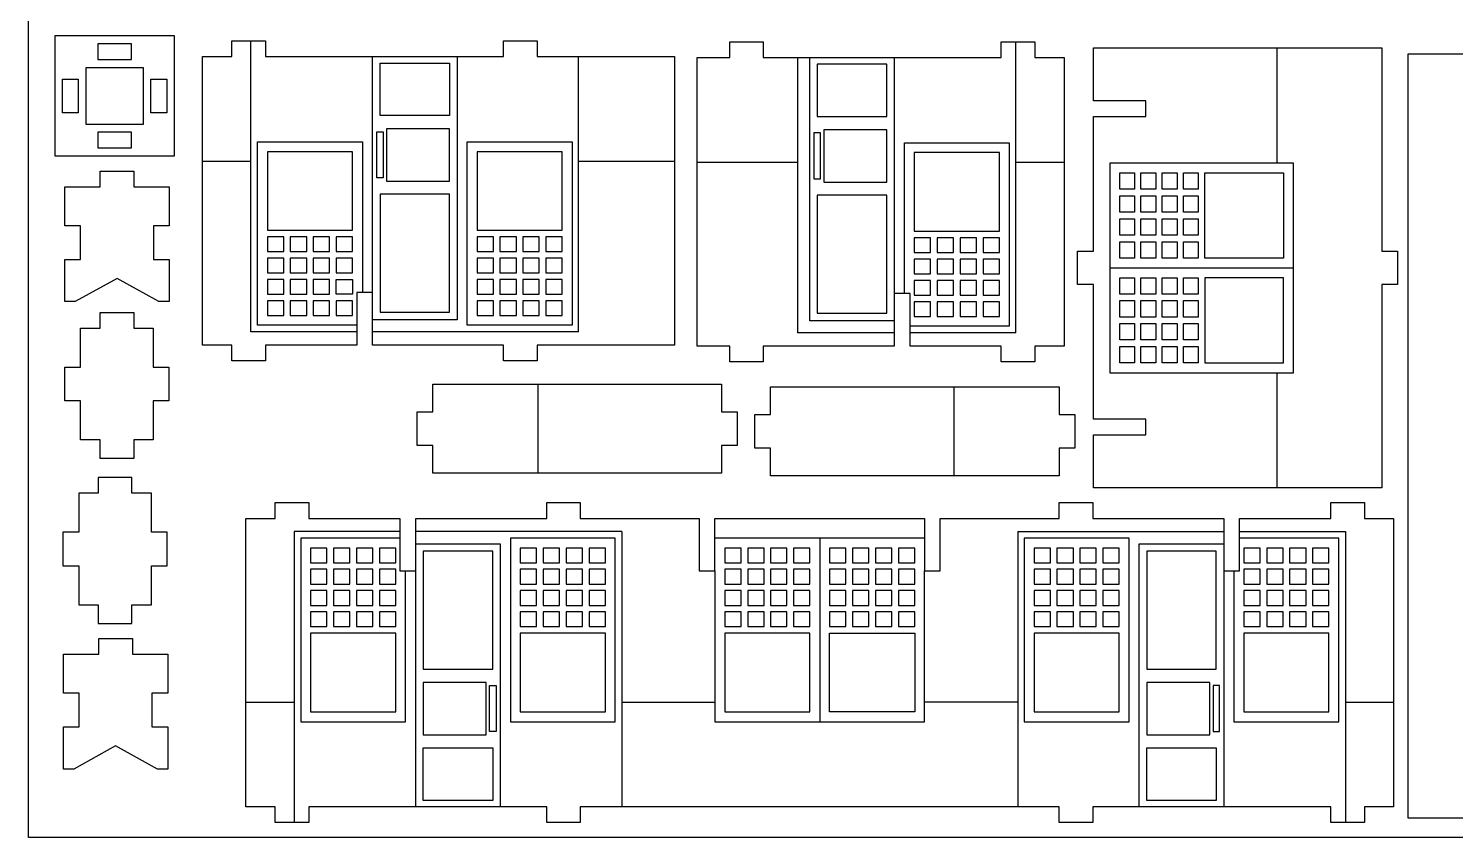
# Model space of a CAD drawing. Extents: x -20.4 to 71.3, y -7 to 58.8.
# Drawn here: x -20.44 to 24.98, y -7.05 to 18.7 of the extents above; entities that cross this region are included whole.
import ezdxf

# ---------------------------------------------------------------- set-up
doc = ezdxf.new("R2010")
doc.units = 0
doc.header["$MEASUREMENT"] = 0
doc.layers.get('0').update_dxf_attribs({"linetype": 'CONTINUOUS'})
doc.layers.add('ENGRAVING', color=1, linetype='CONTINUOUS')

msp = doc.modelspace()

# ---------------------------------------------------------------- linework, layer by layer
for points in [[(-20.443, -7.045), (-20.443, 58.781), (71.309, 58.781), (71.309, -7.045)], [(-19.61, 14.65), (-15.796, 14.65), (-15.796, 18.464), (-19.61, 18.464)], [(-17.169, 17.714), (-17.169, 18.214), (-18.237, 18.214), (-18.237, 17.714)], [(-14.901, 8.624), (-14.901, 14.469), (-14.901, 17.807), (-13.969, 17.807), (-13.969, 18.307), (-13.363, 18.307), (-12.901, 18.307), (-12.901, 17.807), (-9.495, 17.807), (-6.802, 17.807), (-5.324, 17.807), (-5.324, 18.307), (-4.256, 18.307), (-4.256, 17.807), (-2.934, 17.807), (0.118, 17.807), (0.118, 8.624), (-4.256, 8.624), (-4.256, 8.124), (-5.324, 8.124), (-5.324, 8.624), (-9.495, 8.624), (-9.495, 9.046), (-9.495, 9.433), (-9.495, 10.295), (-9.817, 10.295), (-9.995, 10.295), (-9.995, 9.255), (-9.995, 9.046), (-9.995, 8.624), (-12.901, 8.624), (-12.901, 8.124), (-13.969, 8.124), (-13.969, 8.624)], [(0.839, 8.594), (0.839, 14.439), (0.839, 17.777), (1.875, 17.777), (1.875, 18.277), (2.943, 18.277), (2.943, 17.777), (4.034, 17.777), (4.421, 17.777), (7.114, 17.777), (10.52, 17.777), (10.52, 18.277), (10.982, 18.277), (11.588, 18.277), (11.588, 17.777), (12.52, 17.777), (12.52, 14.439), (12.52, 8.594), (11.588, 8.594), (11.588, 8.094), (10.52, 8.094), (10.52, 8.594), (7.614, 8.594), (7.614, 9.016), (7.614, 9.224), (7.614, 10.265), (7.436, 10.265), (7.114, 10.265), (7.114, 9.402), (7.114, 9.016), (7.114, 8.594), (2.943, 8.594), (2.943, 8.094), (1.875, 8.094), (1.875, 8.594)], [(13.449, 4.079), (13.449, 5.767), (15.12, 5.767), (15.12, 6.267), (13.449, 6.267), (13.449, 10.549), (12.949, 10.549), (12.949, 11.617), (13.449, 11.617), (13.449, 15.899), (15.12, 15.899), (15.12, 16.399), (13.449, 16.399), (13.449, 18.086), (19.294, 18.086), (22.632, 18.086), (22.632, 11.617), (23.132, 11.617), (23.132, 10.549), (22.632, 10.549), (22.632, 4.079), (19.294, 4.079)], [(23.465, -6.432), (23.465, 17.893), (70.317, 17.893), (70.317, -6.432)], [(-18.61, 15.65), (-18.61, 17.464), (-16.796, 17.464), (-16.796, 15.65)], [(-19.36, 16.023), (-19.36, 17.091), (-18.86, 17.091), (-18.86, 16.023)], [(-16.546, 16.023), (-16.546, 17.091), (-16.046, 17.091), (-16.046, 16.023)], [(-18.237, 15.4), (-18.237, 14.9), (-17.169, 14.9), (-17.169, 15.4)], [(-12.842, 12.279), (-10.13, 12.279), (-10.13, 14.782), (-12.842, 14.782)], [(-6.167, 12.279), (-3.455, 12.279), (-3.455, 14.782), (-6.167, 14.782)], [(7.749, 12.249), (10.461, 12.249), (10.461, 14.752), (7.749, 14.752)], [(-19.284, 10.008), (-19.284, 11.351), (-18.784, 11.351), (-18.784, 12.419), (-19.284, 12.419), (-19.284, 13.665), (-18.161, 13.665), (-18.161, 14.165), (-17.093, 14.165), (-17.093, 13.665), (-15.97, 13.665), (-15.97, 12.419), (-16.47, 12.419), (-16.47, 11.351), (-15.97, 11.351), (-15.97, 10.008), (-16.292, 10.008), (-17.627, 10.744), (-18.962, 10.008)], [(14.288, 13.586), (14.288, 14.107), (14.757, 14.107), (14.757, 13.586)], [(14.966, 13.586), (14.966, 14.107), (15.435, 14.107), (15.435, 13.586)], [(15.644, 13.586), (15.644, 14.107), (16.113, 14.107), (16.113, 13.586)], [(16.322, 13.586), (16.322, 14.107), (16.791, 14.107), (16.791, 13.586)], [(17, 11.396), (17, 14.107), (19.503, 14.107), (19.503, 11.396)], [(14.288, 12.856), (14.288, 13.377), (14.757, 13.377), (14.757, 12.856)], [(14.966, 12.856), (14.966, 13.377), (15.435, 13.377), (15.435, 12.856)], [(15.644, 12.856), (15.644, 13.377), (16.113, 13.377), (16.113, 12.856)], [(16.322, 12.856), (16.322, 13.377), (16.791, 13.377), (16.791, 12.856)], [(14.288, 12.126), (14.288, 12.647), (14.757, 12.647), (14.757, 12.126)], [(14.966, 12.126), (14.966, 12.647), (15.435, 12.647), (15.435, 12.126)], [(15.644, 12.126), (15.644, 12.647), (16.113, 12.647), (16.113, 12.126)], [(16.322, 12.126), (16.322, 12.647), (16.791, 12.647), (16.791, 12.126)], [(-12.842, 11.601), (-12.32, 11.601), (-12.32, 12.071), (-12.842, 12.071)], [(-12.112, 11.601), (-11.59, 11.601), (-11.59, 12.071), (-12.112, 12.071)], [(-11.382, 11.601), (-10.86, 11.601), (-10.86, 12.071), (-11.382, 12.071)], [(-10.652, 11.601), (-10.13, 11.601), (-10.13, 12.071), (-10.652, 12.071)], [(-6.167, 11.601), (-5.645, 11.601), (-5.645, 12.071), (-6.167, 12.071)], [(-5.437, 11.601), (-4.915, 11.601), (-4.915, 12.071), (-5.437, 12.071)], [(-4.707, 12.071), (-4.707, 11.601), (-4.185, 11.601), (-4.185, 12.071)], [(-3.977, 11.601), (-3.455, 11.601), (-3.455, 12.071), (-3.977, 12.071)], [(7.749, 11.571), (8.271, 11.571), (8.271, 12.04), (7.749, 12.04)], [(8.479, 11.571), (9.001, 11.571), (9.001, 12.04), (8.479, 12.04)], [(9.209, 12.04), (9.209, 11.571), (9.731, 11.571), (9.731, 12.04)], [(10.461, 11.571), (10.461, 12.04), (9.939, 12.04), (9.939, 11.571)], [(14.288, 11.396), (14.288, 11.917), (14.757, 11.917), (14.757, 11.396)], [(14.966, 11.396), (14.966, 11.917), (15.435, 11.917), (15.435, 11.396)], [(15.644, 11.396), (15.644, 11.917), (16.113, 11.917), (16.113, 11.396)], [(16.322, 11.396), (16.322, 11.917), (16.791, 11.917), (16.791, 11.396)], [(-12.842, 10.923), (-12.32, 10.923), (-12.32, 11.393), (-12.842, 11.393)], [(-12.112, 10.923), (-11.59, 10.923), (-11.59, 11.393), (-12.112, 11.393)], [(-11.382, 10.923), (-10.86, 10.923), (-10.86, 11.393), (-11.382, 11.393)], [(-10.652, 10.923), (-10.13, 10.923), (-10.13, 11.393), (-10.652, 11.393)], [(-6.167, 11.393), (-6.167, 10.923), (-5.645, 10.923), (-5.645, 11.393)], [(-5.437, 10.923), (-4.915, 10.923), (-4.915, 11.393), (-5.437, 11.393)], [(-4.707, 10.923), (-4.185, 10.923), (-4.185, 11.393), (-4.707, 11.393)], [(-3.977, 10.923), (-3.455, 10.923), (-3.455, 11.393), (-3.977, 11.393)], [(7.749, 10.893), (8.271, 10.893), (8.271, 11.362), (7.749, 11.362)], [(8.479, 10.893), (9.001, 10.893), (9.001, 11.362), (8.479, 11.362)], [(9.209, 11.362), (9.209, 10.893), (9.731, 10.893), (9.731, 11.362)], [(9.939, 11.362), (9.939, 10.893), (10.461, 10.893), (10.461, 11.362)], [(-12.842, 10.245), (-12.32, 10.245), (-12.32, 10.715), (-12.842, 10.715)], [(-12.112, 10.245), (-11.59, 10.245), (-11.59, 10.715), (-12.112, 10.715)], [(-11.382, 10.245), (-10.86, 10.245), (-10.86, 10.715), (-11.382, 10.715)], [(-10.652, 10.245), (-10.652, 10.715), (-10.13, 10.715), (-10.13, 10.245)], [(-6.167, 10.245), (-5.645, 10.245), (-5.645, 10.715), (-6.167, 10.715)], [(-5.437, 10.245), (-4.915, 10.245), (-4.915, 10.715), (-5.437, 10.715)], [(-4.707, 10.245), (-4.185, 10.245), (-4.185, 10.715), (-4.707, 10.715)], [(-3.977, 10.715), (-3.977, 10.245), (-3.455, 10.245), (-3.455, 10.715)], [(7.749, 10.685), (7.749, 10.215), (8.271, 10.215), (8.271, 10.685)], [(8.479, 10.215), (9.001, 10.215), (9.001, 10.685), (8.479, 10.685)], [(9.209, 10.215), (9.731, 10.215), (9.731, 10.685), (9.209, 10.685)], [(9.939, 10.215), (10.461, 10.215), (10.461, 10.685), (9.939, 10.685)], [(14.288, 10.248), (14.288, 10.77), (14.757, 10.77), (14.757, 10.248)], [(14.966, 10.248), (14.966, 10.77), (15.435, 10.77), (15.435, 10.248)], [(15.644, 10.248), (15.644, 10.77), (16.113, 10.77), (16.113, 10.248)], [(16.322, 10.248), (16.322, 10.77), (16.791, 10.77), (16.791, 10.248)], [(17, 10.77), (17, 8.058), (19.503, 8.058), (19.503, 10.77)], [(-12.842, 9.567), (-12.32, 9.567), (-12.32, 10.037), (-12.842, 10.037)], [(-12.112, 9.567), (-11.59, 9.567), (-11.59, 10.037), (-12.112, 10.037)], [(-11.382, 9.567), (-10.86, 9.567), (-10.86, 10.037), (-11.382, 10.037)], [(-10.652, 9.567), (-10.13, 9.567), (-10.13, 10.037), (-10.652, 10.037)], [(-6.167, 9.567), (-5.645, 9.567), (-5.645, 10.037), (-6.167, 10.037)], [(-5.437, 9.567), (-4.915, 9.567), (-4.915, 10.037), (-5.437, 10.037)], [(-4.707, 9.567), (-4.185, 9.567), (-4.185, 10.037), (-4.707, 10.037)], [(-3.977, 9.567), (-3.455, 9.567), (-3.455, 10.037), (-3.977, 10.037)], [(7.749, 10.007), (7.749, 9.537), (8.271, 9.537), (8.271, 10.007)], [(8.479, 9.537), (9.001, 9.537), (9.001, 10.007), (8.479, 10.007)], [(9.209, 9.537), (9.731, 9.537), (9.731, 10.007), (9.209, 10.007)], [(9.939, 9.537), (10.461, 9.537), (10.461, 10.007), (9.939, 10.007)], [(14.288, 9.518), (14.288, 10.04), (14.757, 10.04), (14.757, 9.518)], [(14.966, 9.518), (14.966, 10.04), (15.435, 10.04), (15.435, 9.518)], [(15.644, 9.518), (15.644, 10.04), (16.113, 10.04), (16.113, 9.518)], [(16.322, 9.518), (16.322, 10.04), (16.791, 10.04), (16.791, 9.518)], [(-18.787, 5.606), (-18.787, 6.851), (-19.287, 6.851), (-19.287, 7.919), (-18.787, 7.919), (-18.787, 9.165), (-18.164, 9.165), (-18.164, 9.665), (-17.096, 9.665), (-17.096, 9.165), (-16.473, 9.165), (-16.473, 7.919), (-15.973, 7.919), (-15.973, 6.851), (-16.473, 6.851), (-16.473, 5.606), (-17.096, 5.606), (-17.096, 5.015), (-18.164, 5.015), (-18.164, 5.606)], [(14.288, 8.788), (14.288, 9.31), (14.757, 9.31), (14.757, 8.788)], [(14.966, 8.788), (14.966, 9.31), (15.435, 9.31), (15.435, 8.788)], [(15.644, 8.788), (15.644, 9.31), (16.113, 9.31), (16.113, 8.788)], [(16.322, 8.788), (16.322, 9.31), (16.791, 9.31), (16.791, 8.788)], [(14.288, 8.058), (14.288, 8.58), (14.757, 8.58), (14.757, 8.058)], [(14.966, 8.058), (14.966, 8.58), (15.435, 8.58), (15.435, 8.058)], [(15.644, 8.058), (15.644, 8.58), (16.113, 8.58), (16.113, 8.058)], [(16.322, 8.058), (16.322, 8.58), (16.791, 8.58), (16.791, 8.058)], [(-7.574, 4.549), (-7.574, 5.434), (-8.074, 5.434), (-8.074, 6.502), (-7.574, 6.502), (-7.574, 7.387), (-4.237, 7.387), (1.609, 7.387), (1.609, 6.502), (2.109, 6.502), (2.109, 5.434), (1.609, 5.434), (1.609, 4.549), (-4.237, 4.549)], [(3.174, 4.46), (3.174, 5.344), (2.674, 5.344), (2.674, 6.412), (3.174, 6.412), (3.174, 7.297), (9.02, 7.297), (12.357, 7.297), (12.357, 6.412), (12.857, 6.412), (12.857, 5.344), (12.357, 5.344), (12.357, 4.46), (9.02, 4.46)], [(-18.847, 0.356), (-18.224, 0.356), (-18.224, -0.235), (-17.156, -0.235), (-17.156, 0.356), (-16.533, 0.356), (-16.533, 1.601), (-16.033, 1.601), (-16.033, 2.669), (-16.533, 2.669), (-16.533, 3.915), (-17.156, 3.915), (-17.156, 4.415), (-18.224, 4.415), (-18.224, 3.915), (-18.847, 3.915), (-18.847, 2.669), (-19.347, 2.669), (-19.347, 1.601), (-18.847, 1.601)], [(-13.526, -6.072), (-13.526, -2.735), (-13.526, 3.111), (-12.594, 3.111), (-12.594, 3.611), (-11.526, 3.611), (-11.526, 3.111), (-8.62, 3.111), (-8.62, 2.689), (-8.62, 2.48), (-8.62, 1.439), (-8.442, 1.439), (-8.12, 1.439), (-8.12, 2.302), (-8.12, 2.689), (-8.12, 3.111), (-3.949, 3.111), (-3.949, 3.611), (-2.881, 3.611), (-2.881, 3.111), (0.904, 3.111), (0.904, 1.439), (1.404, 1.439), (1.404, 3.111), (8.079, 3.111), (8.079, 2.48), (8.079, 1.439), (8.579, 1.439), (8.579, 3.111), (12.363, 3.111), (12.363, 3.611), (13.431, 3.611), (13.431, 3.111), (17.603, 3.111), (17.603, 1.439), (17.925, 1.439), (18.103, 1.439), (18.103, 2.48), (18.103, 2.689), (18.103, 3.111), (21.008, 3.111), (21.008, 3.611), (22.076, 3.611), (22.076, 3.111), (23.008, 3.111), (23.008, -2.735), (23.008, -6.072), (22.076, -6.072), (22.076, -6.572), (21.471, -6.572), (21.008, -6.572), (21.008, -6.072), (17.603, -6.072), (14.909, -6.072), (13.431, -6.072), (13.431, -6.572), (12.363, -6.572), (12.363, -6.072), (11.041, -6.072), (-1.559, -6.072), (-2.881, -6.072), (-2.881, -6.572), (-3.949, -6.572), (-3.949, -6.072), (-5.427, -6.072), (-8.12, -6.072), (-11.526, -6.072), (-11.526, -6.572), (-11.988, -6.572), (-12.594, -6.572), (-12.594, -6.072)], [(-10.945, 2.167), (-11.467, 2.167), (-11.467, 1.698), (-10.945, 1.698)], [(-10.215, 1.698), (-10.215, 2.167), (-10.737, 2.167), (-10.737, 1.698)], [(-10.007, 1.698), (-9.485, 1.698), (-9.485, 2.167), (-10.007, 2.167)], [(-9.277, 1.698), (-8.755, 1.698), (-8.755, 2.167), (-9.277, 2.167)], [(-4.792, 2.167), (-4.792, 1.698), (-4.27, 1.698), (-4.27, 2.167)], [(-4.062, 2.167), (-4.062, 1.698), (-3.54, 1.698), (-3.54, 2.167)], [(-3.332, 1.698), (-2.81, 1.698), (-2.81, 2.167), (-3.332, 2.167)], [(-2.602, 1.698), (-2.08, 1.698), (-2.08, 2.167), (-2.602, 2.167)], [(1.716, 1.698), (2.238, 1.698), (2.238, 2.167), (1.716, 2.167)], [(2.447, 1.698), (2.968, 1.698), (2.968, 2.167), (2.447, 2.167)], [(3.177, 1.698), (3.698, 1.698), (3.698, 2.167), (3.177, 2.167)], [(3.907, 1.698), (4.428, 1.698), (4.428, 2.167), (3.907, 2.167)], [(5.054, 1.698), (5.575, 1.698), (5.575, 2.167), (5.054, 2.167)], [(5.784, 1.698), (6.306, 1.698), (6.306, 2.167), (5.784, 2.167)], [(6.514, 1.698), (7.036, 1.698), (7.036, 2.167), (6.514, 2.167)], [(7.244, 1.698), (7.766, 1.698), (7.766, 2.167), (7.244, 2.167)], [(11.562, 1.698), (12.084, 1.698), (12.084, 2.167), (11.562, 2.167)], [(12.292, 1.698), (12.814, 1.698), (12.814, 2.167), (12.292, 2.167)], [(13.023, 1.698), (13.544, 1.698), (13.544, 2.167), (13.023, 2.167)], [(13.753, 1.698), (14.274, 1.698), (14.274, 2.167), (13.753, 2.167)], [(18.237, 1.698), (18.759, 1.698), (18.759, 2.167), (18.237, 2.167)], [(18.967, 1.698), (19.489, 1.698), (19.489, 2.167), (18.967, 2.167)], [(19.698, 1.698), (20.219, 1.698), (20.219, 2.167), (19.698, 2.167)], [(20.428, 1.698), (20.949, 1.698), (20.949, 2.167), (20.428, 2.167)], [(-11.467, 1.02), (-10.945, 1.02), (-10.945, 1.489), (-11.467, 1.489)], [(-10.737, 1.02), (-10.215, 1.02), (-10.215, 1.489), (-10.737, 1.489)], [(-9.485, 1.02), (-9.485, 1.489), (-10.007, 1.489), (-10.007, 1.02)], [(-9.277, 1.02), (-8.755, 1.02), (-8.755, 1.489), (-9.277, 1.489)], [(-4.792, 1.02), (-4.27, 1.02), (-4.27, 1.489), (-4.792, 1.489)], [(-4.062, 1.02), (-3.54, 1.02), (-3.54, 1.489), (-4.062, 1.489)], [(-3.332, 1.02), (-2.81, 1.02), (-2.81, 1.489), (-3.332, 1.489)], [(-2.602, 1.02), (-2.08, 1.02), (-2.08, 1.489), (-2.602, 1.489)], [(1.716, 1.02), (2.238, 1.02), (2.238, 1.489), (1.716, 1.489)], [(2.447, 1.02), (2.968, 1.02), (2.968, 1.489), (2.447, 1.489)], [(3.177, 1.02), (3.698, 1.02), (3.698, 1.489), (3.177, 1.489)], [(3.907, 1.02), (4.428, 1.02), (4.428, 1.489), (3.907, 1.489)], [(5.054, 1.02), (5.575, 1.02), (5.575, 1.489), (5.054, 1.489)], [(5.784, 1.02), (6.306, 1.02), (6.306, 1.489), (5.784, 1.489)], [(6.514, 1.02), (7.036, 1.02), (7.036, 1.489), (6.514, 1.489)], [(7.244, 1.02), (7.766, 1.02), (7.766, 1.489), (7.244, 1.489)], [(11.562, 1.02), (12.084, 1.02), (12.084, 1.489), (11.562, 1.489)], [(12.292, 1.489), (12.292, 1.02), (12.814, 1.02), (12.814, 1.489)], [(13.023, 1.02), (13.544, 1.02), (13.544, 1.489), (13.023, 1.489)], [(13.753, 1.02), (14.274, 1.02), (14.274, 1.489), (13.753, 1.489)], [(18.237, 1.02), (18.759, 1.02), (18.759, 1.489), (18.237, 1.489)], [(18.967, 1.02), (19.489, 1.02), (19.489, 1.489), (18.967, 1.489)], [(19.698, 1.02), (20.219, 1.02), (20.219, 1.489), (19.698, 1.489)], [(20.428, 1.02), (20.949, 1.02), (20.949, 1.489), (20.428, 1.489)], [(-11.467, 0.342), (-10.945, 0.342), (-10.945, 0.811), (-11.467, 0.811)], [(-10.737, 0.342), (-10.215, 0.342), (-10.215, 0.811), (-10.737, 0.811)], [(-10.007, 0.811), (-10.007, 0.342), (-9.485, 0.342), (-9.485, 0.811)], [(-9.277, 0.811), (-9.277, 0.342), (-8.755, 0.342), (-8.755, 0.811)], [(-4.792, 0.342), (-4.27, 0.342), (-4.27, 0.811), (-4.792, 0.811)], [(-4.062, 0.342), (-3.54, 0.342), (-3.54, 0.811), (-4.062, 0.811)], [(-3.332, 0.811), (-3.332, 0.342), (-2.81, 0.342), (-2.81, 0.811)], [(-2.602, 0.342), (-2.08, 0.342), (-2.08, 0.811), (-2.602, 0.811)], [(1.716, 0.342), (2.238, 0.342), (2.238, 0.811), (1.716, 0.811)], [(2.447, 0.342), (2.968, 0.342), (2.968, 0.811), (2.447, 0.811)], [(3.177, 0.342), (3.698, 0.342), (3.698, 0.811), (3.177, 0.811)], [(3.907, 0.342), (4.428, 0.342), (4.428, 0.811), (3.907, 0.811)], [(5.054, 0.342), (5.575, 0.342), (5.575, 0.811), (5.054, 0.811)], [(5.784, 0.811), (5.784, 0.342), (6.306, 0.342), (6.306, 0.811)], [(6.514, 0.342), (7.036, 0.342), (7.036, 0.811), (6.514, 0.811)], [(7.244, 0.342), (7.766, 0.342), (7.766, 0.811), (7.244, 0.811)], [(11.562, 0.342), (12.084, 0.342), (12.084, 0.811), (11.562, 0.811)], [(12.292, 0.342), (12.814, 0.342), (12.814, 0.811), (12.292, 0.811)], [(13.023, 0.342), (13.544, 0.342), (13.544, 0.811), (13.023, 0.811)], [(13.753, 0.342), (14.274, 0.342), (14.274, 0.811), (13.753, 0.811)], [(18.237, 0.342), (18.759, 0.342), (18.759, 0.811), (18.237, 0.811)], [(19.489, 0.342), (19.489, 0.811), (18.967, 0.811), (18.967, 0.342)], [(19.698, 0.342), (20.219, 0.342), (20.219, 0.811), (19.698, 0.811)], [(20.428, 0.342), (20.949, 0.342), (20.949, 0.811), (20.428, 0.811)], [(-11.467, -0.336), (-10.945, -0.336), (-10.945, 0.133), (-11.467, 0.133)], [(-10.737, -0.336), (-10.215, -0.336), (-10.215, 0.133), (-10.737, 0.133)], [(-10.007, -0.336), (-9.485, -0.336), (-9.485, 0.133), (-10.007, 0.133)], [(-9.277, -0.336), (-8.755, -0.336), (-8.755, 0.133), (-9.277, 0.133)], [(-4.792, -0.336), (-4.27, -0.336), (-4.27, 0.133), (-4.792, 0.133)], [(-4.062, -0.336), (-3.54, -0.336), (-3.54, 0.133), (-4.062, 0.133)], [(-3.332, -0.336), (-2.81, -0.336), (-2.81, 0.133), (-3.332, 0.133)], [(-2.602, -0.336), (-2.08, -0.336), (-2.08, 0.133), (-2.602, 0.133)], [(1.716, -0.336), (2.238, -0.336), (2.238, 0.133), (1.716, 0.133)], [(2.447, -0.336), (2.968, -0.336), (2.968, 0.133), (2.447, 0.133)], [(3.177, -0.336), (3.698, -0.336), (3.698, 0.133), (3.177, 0.133)], [(3.907, -0.336), (4.428, -0.336), (4.428, 0.133), (3.907, 0.133)], [(5.054, -0.336), (5.575, -0.336), (5.575, 0.133), (5.054, 0.133)], [(5.784, -0.336), (6.306, -0.336), (6.306, 0.133), (5.784, 0.133)], [(6.514, -0.336), (7.036, -0.336), (7.036, 0.133), (6.514, 0.133)], [(7.244, -0.336), (7.766, -0.336), (7.766, 0.133), (7.244, 0.133)], [(11.562, -0.336), (12.084, -0.336), (12.084, 0.133), (11.562, 0.133)], [(12.292, -0.336), (12.814, -0.336), (12.814, 0.133), (12.292, 0.133)], [(13.023, -0.336), (13.544, -0.336), (13.544, 0.133), (13.023, 0.133)], [(13.753, -0.336), (14.274, -0.336), (14.274, 0.133), (13.753, 0.133)], [(18.237, -0.336), (18.759, -0.336), (18.759, 0.133), (18.237, 0.133)], [(18.967, -0.336), (19.489, -0.336), (19.489, 0.133), (18.967, 0.133)], [(20.219, -0.336), (20.219, 0.133), (19.698, 0.133), (19.698, -0.336)], [(20.428, -0.336), (20.949, -0.336), (20.949, 0.133), (20.428, 0.133)], [(-19.328, -4.867), (-19.328, -3.524), (-18.828, -3.524), (-18.828, -2.456), (-19.328, -2.456), (-19.328, -1.21), (-18.205, -1.21), (-18.205, -0.71), (-17.137, -0.71), (-17.137, -1.21), (-16.014, -1.21), (-16.014, -2.456), (-16.514, -2.456), (-16.514, -3.524), (-16.014, -3.524), (-16.014, -4.867), (-16.336, -4.867), (-17.671, -4.131), (-19.006, -4.867)], [(-11.467, -3.048), (-8.755, -3.048), (-8.755, -0.545), (-11.467, -0.545)], [(-4.792, -3.048), (-2.08, -3.048), (-2.08, -0.545), (-4.792, -0.545)], [(1.716, -3.048), (4.428, -3.048), (4.428, -0.545), (1.716, -0.545)], [(5.054, -0.545), (7.766, -0.545), (7.766, -3.048), (5.054, -3.048)], [(11.562, -3.048), (14.274, -3.048), (14.274, -0.545), (11.562, -0.545)], [(18.237, -3.048), (20.949, -3.048), (20.949, -0.545), (18.237, -0.545)]]:
    msp.add_lwpolyline(points, close=True)
at = {"layer": 'ENGRAVING'}
for points in [[(-13.363, 14.469), (-13.363, 18.307)], [(10.982, 14.439), (10.982, 18.277)], [(-9.495, 10.295), (-9.495, 17.807)], [(-6.802, 17.807), (-6.802, 9.433)], [(0.118, 14.469), (-2.934, 14.469), (-2.934, 17.807)], [(4.034, 17.777), (4.034, 14.439)], [(4.421, 9.402), (4.421, 17.777)], [(7.114, 17.777), (7.114, 10.265)], [(19.294, 18.086), (19.294, 14.42)], [(-13.155, 15.095), (-9.817, 15.095)], [(-13.155, 9.255), (-13.155, 15.095)], [(-9.817, 15.095), (-9.817, 10.295)], [(-6.48, 15.095), (-3.142, 15.095)], [(-6.48, 9.255), (-6.48, 15.095)], [(-3.142, 15.095), (-3.142, 9.255)], [(7.436, 10.265), (7.436, 15.065), (10.774, 15.065), (10.774, 9.224)], [(-13.363, 14.469), (-14.901, 14.469)], [(-9.995, 9.046), (-13.363, 9.046), (-13.363, 14.469)], [(-2.934, 9.046), (-2.934, 14.469)], [(4.034, 14.439), (0.839, 14.439)], [(4.034, 14.439), (4.034, 9.016)], [(10.982, 9.016), (10.982, 14.439)], [(12.52, 14.439), (10.982, 14.439)], [(19.294, 14.42), (13.975, 14.42), (13.975, 11.083), (13.975, 7.745), (19.294, 7.745)], [(19.816, 11.083), (19.816, 14.42), (19.294, 14.42)], [(13.975, 11.083), (19.816, 11.083)], [(19.294, 7.745), (19.816, 7.745), (19.816, 11.083)], [(-9.995, 9.255), (-13.155, 9.255)], [(-6.802, 9.433), (-9.495, 9.433)], [(-3.142, 9.255), (-6.48, 9.255)], [(7.114, 9.402), (4.421, 9.402)], [(10.774, 9.224), (7.614, 9.224)], [(-2.934, 9.046), (-9.495, 9.046)], [(7.114, 9.016), (4.034, 9.016)], [(10.982, 9.016), (7.614, 9.016)], [(19.294, 7.745), (19.294, 4.079)], [(-4.237, 7.387), (-4.237, 4.549)], [(9.02, 4.46), (9.02, 7.297)], [(-8.62, 2.689), (-11.988, 2.689), (-11.988, -2.735)], [(-8.62, 2.48), (-11.78, 2.48)], [(-11.78, 2.48), (-11.78, -3.361)], [(-1.559, 2.689), (-8.12, 2.689)], [(-8.12, 2.302), (-5.427, 2.302), (-5.427, -6.072)], [(-1.559, 2.689), (-1.559, -2.735)], [(4.741, 2.48), (1.404, 2.48)], [(4.741, 2.48), (4.741, -3.361)], [(8.079, 2.48), (4.741, 2.48)], [(11.041, 2.689), (11.041, -2.735)], [(11.041, 2.689), (17.603, 2.689)], [(14.909, -6.072), (14.909, 2.302), (17.603, 2.302)], [(18.103, 2.689), (21.471, 2.689)], [(21.262, 2.48), (18.103, 2.48)], [(21.262, -3.361), (21.262, 2.48)], [(21.471, 2.689), (21.471, -2.735)], [(-8.442, -3.361), (-8.442, 1.439)], [(-8.12, -6.072), (-8.12, 1.439)], [(1.404, 1.439), (1.404, -2.735)], [(8.079, -2.735), (8.079, 1.439)], [(17.603, 1.439), (17.603, -6.072)], [(17.925, 1.439), (17.925, -3.361)], [(-13.526, -2.735), (-11.988, -2.735)], [(-11.988, -2.735), (-11.988, -6.572)], [(-1.559, -2.735), (1.404, -2.735)], [(-1.559, -2.735), (-1.559, -6.072)], [(1.404, -2.735), (1.404, -3.361)], [(11.041, -2.735), (8.079, -2.735)], [(8.079, -3.361), (8.079, -2.735)], [(11.041, -2.735), (11.041, -6.072)], [(21.471, -2.735), (23.008, -2.735)], [(21.471, -2.735), (21.471, -6.572)], [(-11.78, -3.361), (-8.442, -3.361)], [(1.404, -3.361), (4.741, -3.361)], [(4.741, -3.361), (8.079, -3.361)], [(17.925, -3.361), (21.262, -3.361)]]:
    msp.add_lwpolyline(points, dxfattribs=at)
for points in [[(-9.256, 15.93), (-9.256, 17.598), (-7.041, 17.598), (-7.041, 15.93)], [(4.66, 15.899), (6.875, 15.899), (6.875, 17.568), (4.66, 17.568)], [(-9.047, 13.844), (-7.041, 13.844), (-7.041, 15.512), (-9.047, 15.512)], [(4.868, 13.813), (6.875, 13.813), (6.875, 15.482), (4.868, 15.482)], [(-9.36, 13.948), (-9.36, 15.408), (-9.152, 15.408), (-9.152, 13.948)], [(4.764, 13.918), (4.764, 15.378), (4.556, 15.378), (4.556, 13.918)], [(-9.256, 9.672), (-7.041, 9.672), (-7.041, 13.426), (-9.256, 13.426)], [(4.66, 9.642), (6.875, 9.642), (6.875, 13.396), (4.66, 13.396)], [(-5.105, -3.361), (-1.767, -3.361), (-1.767, 2.48), (-5.105, 2.48)], [(14.587, -3.361), (14.587, 2.48), (11.25, 2.48), (11.25, -3.361)], [(-7.881, 2.063), (-7.881, -1.692), (-5.666, -1.692), (-5.666, 2.063)], [(15.148, -1.692), (17.363, -1.692), (17.363, 2.063), (15.148, 2.063)], [(-7.881, -2.109), (-7.881, -3.778), (-5.875, -3.778), (-5.875, -2.109)], [(-5.77, -2.213), (-5.562, -2.213), (-5.562, -3.674), (-5.77, -3.674)], [(15.148, -3.778), (17.155, -3.778), (17.155, -2.109), (15.148, -2.109)], [(17.259, -3.674), (17.468, -3.674), (17.468, -2.213), (17.259, -2.213)], [(-5.666, -5.864), (-7.881, -5.864), (-7.881, -4.195), (-5.666, -4.195)], [(17.363, -4.195), (17.363, -5.864), (15.148, -5.864), (15.148, -4.195)]]:
    msp.add_lwpolyline(points, close=True, dxfattribs=at)

doc.saveas('drawing.dxf')
